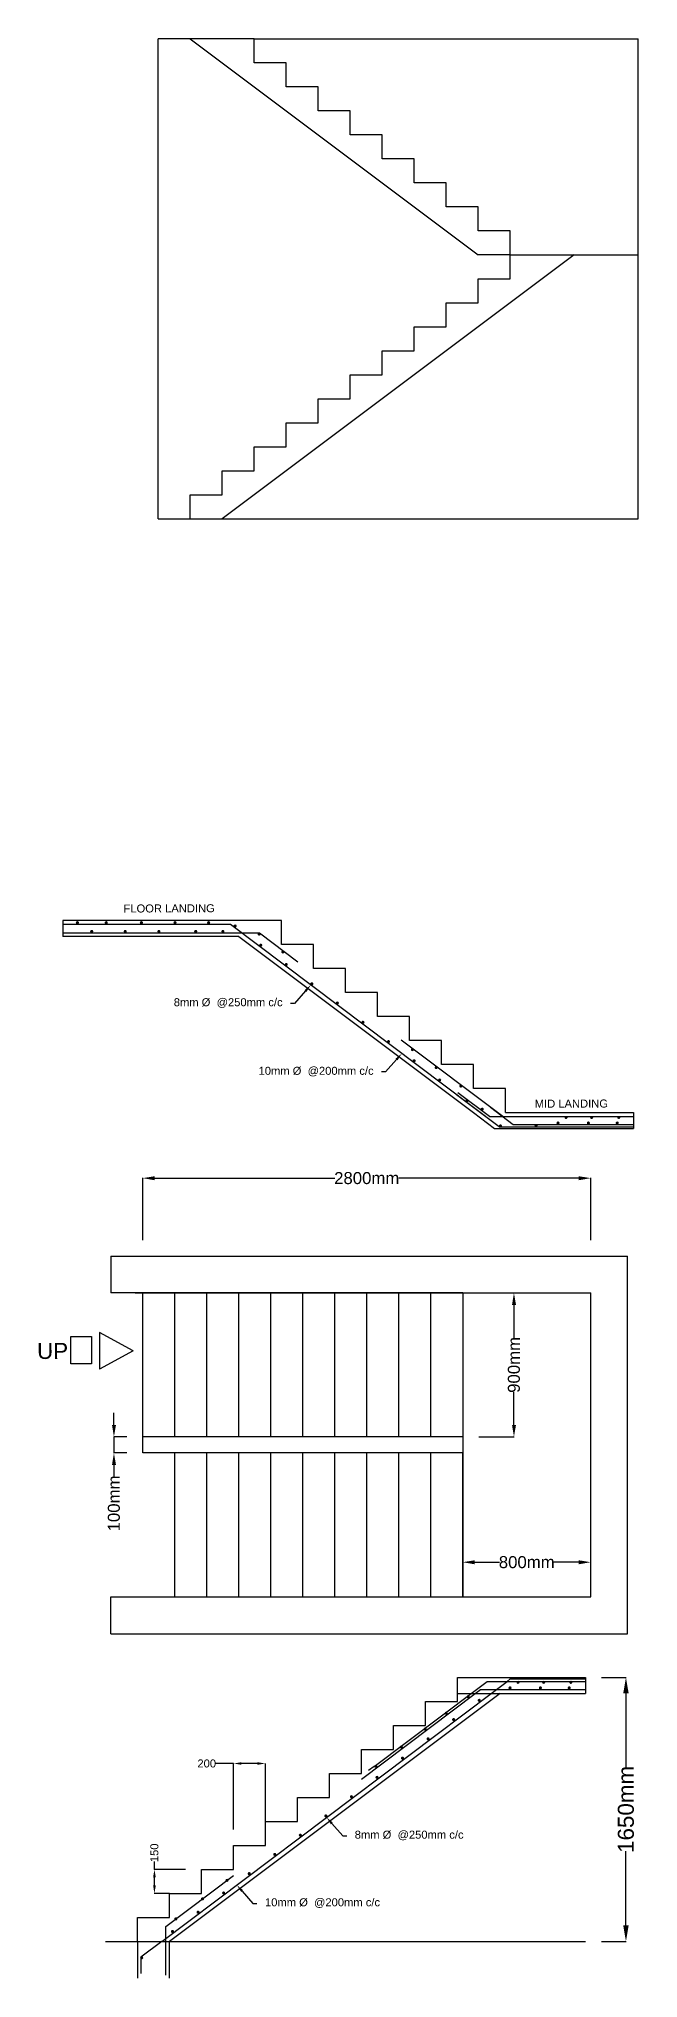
# Model space of a CAD drawing. Header units: millimetres. Extents: x 0 to 454357, y 0 to 194260.
# Drawn here: x 164710 to 168457, y 150290 to 162410 of the extents above; entities that cross this region are included whole.
import ezdxf
from ezdxf import colors
from ezdxf.entities.mleader import LeaderData, LeaderLine
from ezdxf.math import Vec2, Vec3

# ---------------------------------------------------------------- set-up
doc = ezdxf.new("R2010")
doc.units = ezdxf.units.MM
doc.styles.get("Standard").update_dxf_attribs({"font": 'arial.ttf'})
doc.dimstyles.new('ISO-25', dxfattribs={"dimtxt": 100, "dimasz": 100, "dimexe": 1.25, "dimexo": 100, "dimgap": 1, "dimtad": 0, "dimdec": 0, "dimtxsty": 'Standard', "dimcen": 2.5, "dimadec": 0, "dimazin": 0, "dimtfac": 1, "dimtdec": 0, "dimtmove": 0, "dimatfit": 3, "dimfxl": 1, "dimarcsym": 0})

# ---------------------------------------------------------------- blocks, each defined once
blk = doc.blocks.new('*D87')
at = {"color": 0, "lineweight": -2, "transparency": 16777216}
for p, q in [((167360, 152773), (167360, 152891)), ((167435, 152890), (167590, 152890)), ((168085, 152890), (167930, 152890)), ((168160, 152773), (168160, 152891))]:
    blk.add_line(p, q, dxfattribs=at)
at = {"color": 0, "transparency": 16777216}
for points in [[(167435, 152902), (167435, 152877), (167360, 152890)], [(168085, 152902), (168085, 152877), (168160, 152890)]]:
    blk.add_solid(points, dxfattribs=at)
at = {"layer": 'Defpoints', "color": 0, "transparency": 16777216}
for p in [(168160, 152890), (167360, 152673), (168160, 152673)]:
    blk.add_point(p, dxfattribs=at)
at = {"color": 0, "transparency": 16777216, "insert": (167760, 152890), "char_height": 75, "attachment_point": 5}
blk.add_mtext('800mm', dxfattribs=at)
blk = doc.blocks.new('*D88')
at = {"color": 0, "lineweight": -2, "transparency": 16777216}
for p, q in [((165180, 153748), (165180, 153823)), ((165260, 153673), (165179, 153673)), ((165260, 153573), (165179, 153573)), ((165180, 153673), (165180, 153573)), ((165180, 153498), (165180, 153423))]:
    blk.add_line(p, q, dxfattribs=at)
at = {"color": 0, "transparency": 16777216}
for points in [[(165168, 153748), (165193, 153748), (165180, 153673)], [(165168, 153498), (165193, 153498), (165180, 153573)]]:
    blk.add_solid(points, dxfattribs=at)
at = {"layer": 'Defpoints', "color": 0, "transparency": 16777216}
for p in [(165180, 153573), (165360, 153673), (165360, 153573)]:
    blk.add_point(p, dxfattribs=at)
at = {"color": 0, "transparency": 16777216, "insert": (165180, 153257), "char_height": 75, "attachment_point": 5, "rotation": 90}
blk.add_mtext('100mm', dxfattribs=at)
blk = doc.blocks.new('*D89')
at = {"color": 0, "lineweight": -2, "transparency": 16777216}
for p, q in [((167460, 154573), (167681, 154573)), ((167680, 154498), (167680, 154293)), ((167680, 153748), (167680, 153953)), ((167460, 153673), (167681, 153673))]:
    blk.add_line(p, q, dxfattribs=at)
at = {"color": 0, "transparency": 16777216}
for points in [[(167668, 154498), (167693, 154498), (167680, 154573)], [(167668, 153748), (167693, 153748), (167680, 153673)]]:
    blk.add_solid(points, dxfattribs=at)
at = {"layer": 'Defpoints', "color": 0, "transparency": 16777216}
for p in [(167360, 154573), (167680, 154573), (167360, 153673)]:
    blk.add_point(p, dxfattribs=at)
at = {"color": 0, "transparency": 16777216, "insert": (167680, 154123), "char_height": 75, "attachment_point": 5, "rotation": 90}
blk.add_mtext('900mm', dxfattribs=at)
blk = doc.blocks.new('*D90')
at = {"color": 0, "lineweight": -2, "transparency": 16777216}
for p, q in [((165360, 154903), (165360, 155291)), ((165435, 155290), (166560, 155290)), ((168085, 155290), (166960, 155290)), ((168160, 154903), (168160, 155291))]:
    blk.add_line(p, q, dxfattribs=at)
at = {"color": 0, "transparency": 16777216}
for points in [[(165435, 155302), (165435, 155277), (165360, 155290)], [(168085, 155302), (168085, 155277), (168160, 155290)]]:
    blk.add_solid(points, dxfattribs=at)
at = {"layer": 'Defpoints', "color": 0, "transparency": 16777216}
for p in [(165360, 155290), (165360, 154803), (168160, 154803)]:
    blk.add_point(p, dxfattribs=at)
at = {"color": 0, "transparency": 16777216, "insert": (166760, 155290), "char_height": 75, "attachment_point": 5}
blk.add_mtext('2800mm', dxfattribs=at)
blk = doc.blocks.new('*D91')
at = {"color": 0, "lineweight": -2, "transparency": 16777216}
for p, q in [((168227, 152170), (168381, 152170)), ((168380, 152070), (168380, 151606)), ((168380, 150620), (168380, 151085)), ((168227, 150520), (168381, 150520))]:
    blk.add_line(p, q, dxfattribs=at)
at = {"color": 0, "transparency": 16777216}
for points in [[(168363, 152070), (168397, 152070), (168380, 152170)], [(168363, 150620), (168397, 150620), (168380, 150520)]]:
    blk.add_solid(points, dxfattribs=at)
at = {"layer": 'Defpoints', "color": 0, "transparency": 16777216}
for p in [(168127, 152170), (168127, 150520), (168380, 150520)]:
    blk.add_point(p, dxfattribs=at)
at = {"color": 0, "transparency": 16777216, "insert": (168380, 151345), "char_height": 100, "attachment_point": 5, "rotation": 90}
blk.add_mtext('1650mm', dxfattribs=at)
blk = doc.blocks.new('*D92')
at = {"color": 0, "lineweight": -2, "transparency": 16777216}
for p, q in [((165433, 150970), (165433, 151020)), ((165627, 150970), (165432, 150970)), ((165433, 150870), (165433, 150920)), ((165527, 150820), (165432, 150820))]:
    blk.add_line(p, q, dxfattribs=at)
at = {"color": 0, "transparency": 16777216}
for points in [[(165425, 150920), (165442, 150920), (165433, 150970)], [(165425, 150870), (165442, 150870), (165433, 150820)]]:
    blk.add_solid(points, dxfattribs=at)
at = {"layer": 'Defpoints', "color": 0, "transparency": 16777216}
for p in [(165433, 150970), (165727, 150970), (165627, 150820)]:
    blk.add_point(p, dxfattribs=at)
at = {"color": 0, "transparency": 16777216, "insert": (165433, 151074), "char_height": 50, "attachment_point": 5, "rotation": 90}
blk.add_mtext('150', dxfattribs=at)
blk = doc.blocks.new('*D93')
at = {"color": 0, "lineweight": -2, "transparency": 16777216}
for p, q in [((165927, 151632), (165817, 151632)), ((165927, 151220), (165927, 151633)), ((166077, 151632), (165977, 151632)), ((166127, 151220), (166127, 151633))]:
    blk.add_line(p, q, dxfattribs=at)
at = {"color": 0, "transparency": 16777216}
for points in [[(165977, 151640), (165977, 151624), (165927, 151632)], [(166077, 151640), (166077, 151624), (166127, 151632)]]:
    blk.add_solid(points, dxfattribs=at)
at = {"layer": 'Defpoints', "color": 0, "transparency": 16777216}
for p in [(166127, 151632), (165927, 151120), (166127, 151120)]:
    blk.add_point(p, dxfattribs=at)
at = {"color": 0, "transparency": 16777216, "insert": (165760, 151632), "char_height": 50, "attachment_point": 5}
blk.add_mtext('200', dxfattribs=at)

msp = doc.modelspace()

# ---------------------------------------------------------------- hatches: boundary and pattern name
h = msp.add_hatch(color=256)
h.dxf.hatch_style = 1
h.paths.add_polyline_path([(164943.7, 156892.5, -1), (164959.7, 156880.4, -1)])
h = msp.add_hatch(color=256)
h.dxf.hatch_style = 1
h.paths.add_polyline_path([(165032.9, 156837.5, -1), (165048.9, 156825.4, -1)])
h = msp.add_hatch(color=256)
h.dxf.hatch_style = 1
h.paths.add_polyline_path([(165123.7, 156892.5, -1), (165139.7, 156880.4, -1)])
h = msp.add_hatch(color=256)
h.dxf.hatch_style = 1
h.paths.add_polyline_path([(165242.9, 156837.5, -1), (165258.9, 156825.4, -1)])
h = msp.add_hatch(color=256)
h.dxf.hatch_style = 1
h.paths.add_polyline_path([(165343.7, 156892.5, -1), (165359.7, 156880.4, -1)])
h = msp.add_hatch(color=256)
h.dxf.hatch_style = 1
h.paths.add_polyline_path([(165452.9, 156837.5, -1), (165468.9, 156825.4, -1)])
h = msp.add_hatch(color=256)
h.dxf.hatch_style = 1
h.paths.add_polyline_path([(165553.7, 156892.5, -1), (165569.7, 156880.4, -1)])
h = msp.add_hatch(color=256)
h.dxf.hatch_style = 1
h.paths.add_polyline_path([(165682.9, 156837.5, -1), (165698.9, 156825.4, -1)])
h = msp.add_hatch(color=256)
h.dxf.hatch_style = 1
h.paths.add_polyline_path([(165763.7, 156892.5, -1), (165779.7, 156880.4, -1)])
h = msp.add_hatch(color=256)
h.dxf.hatch_style = 1
h.paths.add_polyline_path([(165852.9, 156837.5, -1), (165868.9, 156825.4, -1)])
h = msp.add_hatch(color=256)
h.dxf.hatch_style = 1
h.paths.add_polyline_path([(165929.8, 156872, -1), (165945.8, 156860, -1)])
h = msp.add_hatch(color=256)
h.dxf.hatch_style = 1
h.paths.add_polyline_path([(166079.5, 156821.5, -1), (166095.5, 156809.5, -1)])
h = msp.add_hatch(color=256)
h.dxf.hatch_style = 1
h.paths.add_polyline_path([(166089.5, 156751.7, -1), (166105.5, 156739.6, -1)])
h = msp.add_hatch(color=256)
h.dxf.hatch_style = 1
h.paths.add_polyline_path([(166228, 156709.6, -1), (166244, 156697.6, -1)])
h = msp.add_hatch(color=256)
h.dxf.hatch_style = 1
h.paths.add_polyline_path([(166249.3, 156631.3, -1), (166265.2, 156619.3, -1)])
h = msp.add_hatch(color=256)
h.dxf.hatch_style = 1
h.paths.add_polyline_path([(166409, 156510.9, -1), (166425, 156498.9, -1)])
h = msp.add_hatch(color=256)
h.dxf.hatch_style = 1
h.paths.add_polyline_path([(166568.7, 156390.6, -1), (166584.7, 156378.5, -1)])
h = msp.add_hatch(color=256)
h.dxf.hatch_style = 1
h.paths.add_polyline_path([(166728.4, 156270.2, -1), (166744.4, 156258.2, -1)])
h = msp.add_hatch(color=256)
h.dxf.hatch_style = 1
h.paths.add_polyline_path([(166888.2, 156149.8, -1), (166904.1, 156137.8, -1)])
h = msp.add_hatch(color=256)
h.dxf.hatch_style = 1
h.paths.add_polyline_path([(167037.9, 156099.3, -1), (167053.9, 156087.3, -1)])
h = msp.add_hatch(color=256)
h.dxf.hatch_style = 1
h.paths.add_polyline_path([(167047.9, 156029.5, -1), (167063.9, 156017.4, -1)])
h = msp.add_hatch(color=256)
h.dxf.hatch_style = 1
h.paths.add_polyline_path([(167186.4, 155987.4, -1), (167202.3, 155975.4, -1)])
h = msp.add_hatch(color=256)
h.dxf.hatch_style = 1
h.paths.add_polyline_path([(167186.5, 155987.6, -1), (167202.5, 155975.6, -1)])
h = msp.add_hatch(color=256)
h.dxf.hatch_style = 1
h.paths.add_polyline_path([(167207.6, 155909.1, -1), (167223.6, 155897.1, -1)])
h = msp.add_hatch(color=256)
h.dxf.hatch_style = 1
h.paths.add_polyline_path([(167340.2, 155871.8, -1), (167356.2, 155859.8, -1)])
h = msp.add_hatch(color=256)
h.dxf.hatch_style = 1
h.paths.add_polyline_path([(167378.5, 155780.3, -1), (167394.5, 155768.3, -1)])
h = msp.add_hatch(color=256)
h.dxf.hatch_style = 1
h.paths.add_polyline_path([(167473.8, 155727.3, -1), (167489.8, 155715.3, -1)])
h = msp.add_hatch(color=256)
h.dxf.hatch_style = 1
h.paths.add_polyline_path([(167587.8, 155622.6, -1), (167603.7, 155610.6, -1)])
h = msp.add_hatch(color=256)
h.dxf.hatch_style = 1
h.paths.add_polyline_path([(167810.1, 155622.6, -1), (167826.1, 155610.6, -1)])
h = msp.add_hatch(color=256)
h.dxf.hatch_style = 1
h.paths.add_polyline_path([(167963.6, 155640.5, 1), (167947.6, 155628.4, 1)])
h = msp.add_hatch(color=256)
h.dxf.hatch_style = 1
h.paths.add_polyline_path([(168013.6, 155675.2, 1), (167997.6, 155663.2, 1)])
h = msp.add_hatch(color=256)
h.dxf.hatch_style = 1
h.paths.add_polyline_path([(168153.6, 155640.5, 1), (168137.6, 155628.4, 1)])
h = msp.add_hatch(color=256)
h.dxf.hatch_style = 1
h.paths.add_polyline_path([(168173.6, 155675.2, 1), (168157.6, 155663.2, 1)])
h = msp.add_hatch(color=256)
h.dxf.hatch_style = 1
h.paths.add_polyline_path([(168333.6, 155640.5, 1), (168317.6, 155628.4, 1)])
h = msp.add_hatch(color=256)
h.dxf.hatch_style = 1
h.paths.add_polyline_path([(168343.6, 155675.2, 1), (168327.6, 155663.2, 1)])
h = msp.add_hatch(color=256)
h.dxf.hatch_style = 1
h.paths.add_polyline_path([(167663.6, 152110.5, 1), (167647.6, 152098.4, 1)])
h = msp.add_hatch(color=256)
h.dxf.hatch_style = 1
h.paths.add_polyline_path([(167713.6, 152145.2, 1), (167697.6, 152133.2, 1)])
h = msp.add_hatch(color=256)
h.dxf.hatch_style = 1
h.paths.add_polyline_path([(167853.6, 152110.5, 1), (167837.6, 152098.4, 1)])
h = msp.add_hatch(color=256)
h.dxf.hatch_style = 1
h.paths.add_polyline_path([(167873.6, 152145.2, 1), (167857.6, 152133.2, 1)])
h = msp.add_hatch(color=256)
h.dxf.hatch_style = 1
h.paths.add_polyline_path([(168033.6, 152110.5, 1), (168017.6, 152098.4, 1)])
h = msp.add_hatch(color=256)
h.dxf.hatch_style = 1
h.paths.add_polyline_path([(168043.6, 152145.2, 1), (168027.6, 152133.2, 1)])
h = msp.add_hatch(color=256)
h.dxf.hatch_style = 1
h.paths.add_polyline_path([(167401.4, 152055.4, 1), (167385.4, 152043.4, 1)])
h = msp.add_hatch(color=256)
h.dxf.hatch_style = 1
h.paths.add_polyline_path([(167471, 152032.7, 1), (167455, 152020.7, 1)])
h = msp.add_hatch(color=256)
h.dxf.hatch_style = 1
h.paths.add_polyline_path([(167264, 151951.9, 1), (167248.1, 151939.9, 1)])
h = msp.add_hatch(color=256)
h.dxf.hatch_style = 1
h.paths.add_polyline_path([(167311.2, 151912.4, 1), (167295.3, 151900.3, 1)])
h = msp.add_hatch(color=256)
h.dxf.hatch_style = 1
h.paths.add_polyline_path([(166984.5, 151741.3, 1), (166968.5, 151729.3, 1)])
h = msp.add_hatch(color=256)
h.dxf.hatch_style = 1
h.paths.add_polyline_path([(167133.1, 151853.2, 1), (167117.1, 151841.2, 1)])
h = msp.add_hatch(color=256)
h.dxf.hatch_style = 1
h.paths.add_polyline_path([(167151.5, 151792, 1), (167135.5, 151780, 1)])
h = msp.add_hatch(color=256)
h.dxf.hatch_style = 1
h.paths.add_polyline_path([(166824.8, 151620.9, 1), (166808.8, 151608.9, 1)])
h = msp.add_hatch(color=256)
h.dxf.hatch_style = 1
h.paths.add_polyline_path([(166991.8, 151671.7, 1), (166975.8, 151659.6, 1)])
h = msp.add_hatch(color=256)
h.dxf.hatch_style = 1
h.paths.add_polyline_path([(166832.1, 151551.3, 1), (166816.1, 151539.3, 1)])
h = msp.add_hatch(color=256)
h.dxf.hatch_style = 1
h.paths.add_polyline_path([(166672.3, 151430.9, 1), (166656.4, 151418.9, 1)])
h = msp.add_hatch(color=256)
h.dxf.hatch_style = 1
h.paths.add_polyline_path([(166512.6, 151310.6, 1), (166496.6, 151298.5, 1)])
h = msp.add_hatch(color=256)
h.dxf.hatch_style = 1
h.paths.add_polyline_path([(166352.9, 151190.2, 1), (166336.9, 151178.2, 1)])
h = msp.add_hatch(color=256)
h.dxf.hatch_style = 1
h.paths.add_polyline_path([(166193.2, 151069.8, 1), (166177.2, 151057.8, 1)])
h = msp.add_hatch(color=256)
h.dxf.hatch_style = 1
h.paths.add_polyline_path([(165894.8, 150907.6, 1), (165878.8, 150895.6, 1)])
h = msp.add_hatch(color=256)
h.dxf.hatch_style = 1
h.paths.add_polyline_path([(166033.4, 150949.5, 1), (166017.5, 150937.4, 1)])
h = msp.add_hatch(color=256)
h.dxf.hatch_style = 1
h.paths.add_polyline_path([(165741.1, 150791.8, 1), (165725.2, 150779.8, 1)])
h = msp.add_hatch(color=256)
h.dxf.hatch_style = 1
h.paths.add_polyline_path([(165873.7, 150829.1, 1), (165857.7, 150817.1, 1)])
h = msp.add_hatch(color=256)
h.dxf.hatch_style = 1
h.paths.add_polyline_path([(165575, 150666.7, 1), (165559.1, 150654.6, 1)])
h = msp.add_hatch(color=256)
h.dxf.hatch_style = 1
h.paths.add_polyline_path([(165714, 150708.7, 1), (165698, 150696.7, 1)])
h = msp.add_hatch(color=256)
h.dxf.hatch_style = 1
h.paths.add_polyline_path([(165554.2, 150588.4, 1), (165538.3, 150576.3, 1)])
h = msp.add_hatch(color=256)
h.dxf.hatch_style = 1
h.paths.add_polyline_path([(165361.7, 150423.8, 1), (165345.8, 150411.8, 1)])

# ---------------------------------------------------------------- linework, layer by layer
for p, q in [((165456.7, 159410.2), (165456.7, 162410.2)), ((165656.7, 162410.2), (167456.7, 161060.2)), ((166056.7, 162410.2), (168456.7, 162410.2)), ((168456.7, 159410.2), (168456.7, 162410.2)), ((168056.7, 161060.2), (165856.7, 159410.2)), ((167656.7, 161060.2), (167456.7, 161060.2)), ((167656.7, 161060.2), (168456.7, 161060.2)), ((165656.7, 159410.2), (168456.7, 159410.2)), ((165656.7, 159410.2), (165856.7, 159410.2)), ((166026.7, 156900.2), (164860, 156900.2)), ((164860, 156900.2), (164860, 156800.2)), ((165908.9, 156875.2), (164860, 156875.2)), ((167587.6, 155610.2), (165908.9, 156875.2)), ((166090.3, 156820.2), (164860, 156820.2)), ((165960, 156800.2), (164860, 156800.2)), ((166328.8, 156640.5), (166090.3, 156820.2)), ((167609.7, 155675.2), (166976, 156152.7)), ((167587.6, 155610.2), (167320.9, 155811.2)), ((167526.3, 155675.2), (167329.9, 155823.2)), ((167526.3, 155675.2), (168426.7, 155675.2)), ((167532.6, 155733.4), (167676.1, 155625.2)), ((167626.7, 155700.2), (168426.7, 155700.2)), ((167626.7, 155700.2), (168426.7, 155700.2)), ((167676.1, 155625.2), (168426.7, 155625.2)), ((168426.7, 155700.2), (168426.7, 155600.2)), ((167559.4, 155600.2), (168426.7, 155600.2)), ((167587.6, 155610.2), (168426.7, 155610.2)), ((167737.6, 155600.2), (167774.6, 155600.2)), ((165159.8, 154803.3), (168389.8, 154803.3)), ((165159.8, 154803.3), (165159.8, 154573.3)), ((168389.8, 152443.3), (168389.8, 154803.3)), ((167359.8, 154573.3), (165159.8, 154573.3)), ((165312.3, 154573.3), (168159.8, 154573.3)), ((165359.8, 153573.3), (165359.8, 154573.3)), ((165559.8, 153673.3), (165559.8, 154573.3)), ((165759.8, 153673.3), (165759.8, 154573.3)), ((165959.8, 153673.3), (165959.8, 154573.3)), ((166159.8, 153673.3), (166159.8, 154573.3)), ((166359.8, 153673.3), (166359.8, 154573.3)), ((166559.8, 153673.3), (166559.8, 154573.3)), ((166759.8, 153673.3), (166759.8, 154573.3)), ((166959.8, 153673.3), (166959.8, 154573.3)), ((167159.8, 153673.3), (167159.8, 154573.3)), ((167359.8, 154573.3), (167359.8, 152673.3)), ((168159.8, 152673.3), (168159.8, 154573.3)), ((165089.8, 154325.8), (165089.8, 154095.8)), ((165300, 154210.8), (165089.8, 154325.8)), ((165300, 154210.8), (165089.8, 154095.8)), ((167359.8, 153673.3), (165359.8, 153673.3)), ((167359.8, 153573.3), (165359.8, 153573.3)), ((165559.8, 152673.3), (165559.8, 153573.3)), ((165759.8, 152673.3), (165759.8, 153573.3)), ((165959.8, 152673.3), (165959.8, 153573.3)), ((166159.8, 152673.3), (166159.8, 153573.3)), ((166359.8, 152673.3), (166359.8, 153573.3)), ((166559.8, 152673.3), (166559.8, 153573.3)), ((166759.8, 152673.3), (166759.8, 153573.3)), ((166959.8, 152673.3), (166959.8, 153573.3)), ((167159.8, 152673.3), (167159.8, 153573.3)), ((167359.8, 152673.3), (167359.8, 153573.3)), ((165159.8, 152673.3), (168159.8, 152673.3)), ((165159.8, 152443.3), (165159.8, 152673.3)), ((165159.8, 152443.3), (168389.8, 152443.3)), ((167326.7, 152170.2), (168126.7, 152170.2)), ((167428.6, 152082.2), (167512.2, 152145.2)), ((167512.2, 152145.2), (168126.7, 152145.2)), ((167537.3, 152070.2), (167636.9, 152145.2)), ((167636.9, 152145.2), (167656.8, 152160.2)), ((167656.8, 152160.2), (168126.7, 152160.2)), ((168126.7, 152170.2), (168126.7, 152070.2)), ((165480.4, 150520.2), (167537.3, 152070.2)), ((167593.3, 152070.2), (165526.7, 150520.2)), ((166726.7, 151534.5), (167437.6, 152070.2)), ((166805.5, 151612.7), (167428.6, 152082.2)), ((167326.7, 152070.2), (168126.7, 152070.2)), ((167437.6, 152070.2), (167470.8, 152095.2)), ((167437.6, 152070.2), (167474.6, 152070.2)), ((167470.8, 152095.2), (168126.7, 152095.2)), ((166805.5, 151612.7), (166772, 151587.4)), ((165504.7, 150613.6), (165926.7, 150931.6)), ((165504.7, 150310), (165504.7, 150613.6)), ((165326.7, 150520.2), (168126.7, 150520.2)), ((165326.7, 150520.2), (165526.7, 150520.2)), ((165326.7, 150520.2), (165326.7, 150290.2)), ((165480.4, 150520.2), (165349.1, 150421.2)), ((165349.1, 150421.2), (165349.1, 150320)), ((165526.7, 150290.2), (165526.7, 150520.2))]:
    msp.add_line(p, q)
for points in [[(166056.7, 162260.2), (166056.7, 162410.2), (165456.7, 162410.2)], [(166256.7, 162110.2), (166256.7, 162260.2), (166056.7, 162260.2)], [(166456.7, 161960.2), (166456.7, 162110.2), (166256.7, 162110.2)], [(166656.7, 161810.2), (166656.7, 161960.2), (166456.7, 161960.2)], [(166856.7, 161660.2), (166856.7, 161810.2), (166656.7, 161810.2)], [(167056.7, 161510.2), (167056.7, 161660.2), (166856.7, 161660.2)], [(167256.7, 161360.2), (167256.7, 161510.2), (167056.7, 161510.2)], [(167456.7, 161210.2), (167456.7, 161360.2), (167256.7, 161360.2)], [(167656.7, 161060.2), (167656.7, 161210.2), (167456.7, 161210.2)], [(167456.7, 160910.2), (167656.7, 160910.2), (167656.7, 161060.2)], [(167256.7, 160760.2), (167456.7, 160760.2), (167456.7, 160910.2)], [(167056.7, 160610.2), (167256.7, 160610.2), (167256.7, 160760.2)], [(166856.7, 160460.2), (167056.7, 160460.2), (167056.7, 160610.2)], [(166656.7, 160310.2), (166856.7, 160310.2), (166856.7, 160460.2)], [(166456.7, 160160.2), (166656.7, 160160.2), (166656.7, 160310.2)], [(166256.7, 160010.2), (166456.7, 160010.2), (166456.7, 160160.2)], [(166056.7, 159860.2), (166256.7, 159860.2), (166256.7, 160010.2)], [(165856.7, 159710.2), (166056.7, 159710.2), (166056.7, 159860.2)], [(165656.7, 159560.2), (165856.7, 159560.2), (165856.7, 159710.2)], [(165456.7, 159410.2), (165656.7, 159410.2), (165656.7, 159560.2)], [(166226.7, 156750.2), (166226.7, 156900.2), (166026.7, 156900.2)], [(165960, 156800.2), (167426.7, 155700.2), (167559.4, 155600.2)], [(166426.7, 156600.2), (166426.7, 156750.2), (166226.7, 156750.2)], [(166626.7, 156450.2), (166626.7, 156600.2), (166426.7, 156600.2)], [(166826.7, 156300.2), (166826.7, 156450.2), (166626.7, 156450.2)], [(167026.7, 156150.2), (167026.7, 156300.2), (166826.7, 156300.2)], [(167226.7, 156000.2), (167226.7, 156150.2), (167026.7, 156150.2)], [(167426.7, 155850.2), (167426.7, 156000.2), (167226.7, 156000.2)], [(167626.7, 155700.2), (167626.7, 155850.2), (167426.7, 155850.2)], [(167126.7, 152020.2), (167326.7, 152020.2), (167326.7, 152170.2)], [(166926.7, 151870.2), (167126.7, 151870.2), (167126.7, 152020.2)], [(166726.7, 151720.2), (166926.7, 151720.2), (166926.7, 151870.2)], [(166526.7, 151570.2), (166726.7, 151570.2), (166726.7, 151720.2)], [(166326.7, 151420.2), (166526.7, 151420.2), (166526.7, 151570.2)], [(166126.7, 151270.2), (166326.7, 151270.2), (166326.7, 151420.2)], [(165926.7, 151120.2), (166126.7, 151120.2), (166126.7, 151270.2)], [(165726.7, 150970.2), (165926.7, 150970.2), (165926.7, 151120.2)], [(165526.7, 150820.2), (165726.7, 150820.2), (165726.7, 150970.2)], [(165326.7, 150670.2), (165526.7, 150670.2), (165526.7, 150820.2)], [(165126.7, 150520.2), (165326.7, 150520.2), (165326.7, 150670.2)]]:
    msp.add_lwpolyline(points)
msp.add_lwpolyline([(164910, 154300), (165040, 154300), (165040, 154130), (164910, 154130)], close=True)

# ---------------------------------------------------------------- texts
for s, height, p in [('FLOOR LANDING', 50, (165240, 156950)), ('MID LANDING', 50, (167810, 155730)), ('UP', 100, (164700, 154160))]:
    msp.add_text(s, height=height, rotation=0.17556).set_placement(p)

# ---------------------------------------------------------------- dimensions: what is measured, and where the dimension line sits
for base, p1, p2, picture, middle in [((165359.8, 155290), (168159.8, 154803.3), (165359.8, 154803.3), '*D90', (166759.8, 155290)), ((168159.8, 152890), (167359.8, 152673.3), (168159.8, 152673.3), '*D87', (167759.8, 152890))]:
    dim = msp.add_linear_dim(base=base, p1=p1, p2=p2, text='<>mm', dimstyle='ISO-25', override={"dimtxt": 75, "dimasz": 75})
    dim.commit()
    dim.dimension.update_dxf_attribs({"geometry": picture, "text_midpoint": middle})
for base, p1, p2, picture, middle in [((167680, 154573.3), (167359.8, 153673.3), (167359.8, 154573.3), '*D89', (167680, 154123.3)), ((165180, 153573.3), (165359.8, 153673.3), (165359.8, 153573.3), '*D88', (165180, 153256.7))]:
    dim = msp.add_linear_dim(base=base, p1=p1, p2=p2, angle=270, text='<>mm', dimstyle='ISO-25', override={"dimtxt": 75, "dimasz": 75})
    dim.commit()
    dim.dimension.update_dxf_attribs({"geometry": picture, "text_midpoint": middle})
dim = msp.add_linear_dim(base=(168380, 150520.2), p1=(168126.7, 152170.2), p2=(168126.7, 150520.2), angle=90, text='<>mm', dimstyle='ISO-25')
dim.commit()
dim.dimension.update_dxf_attribs({"geometry": '*D91', "text_midpoint": (168380, 151345.2)})
dim = msp.add_linear_dim(base=(166126.7, 151632.1), p1=(165926.7, 151120.2), p2=(166126.7, 151120.2), dimstyle='ISO-25', override={"dimtxt": 50, "dimasz": 50})
dim.commit()
dim.dimension.update_dxf_attribs({"geometry": '*D93', "text_midpoint": (165760, 151632.1), "dimtype": 160})
dim = msp.add_linear_dim(base=(165433.5, 150970.2), p1=(165626.7, 150820.2), p2=(165726.7, 150970.2), angle=90, dimstyle='ISO-25', override={"dimtxt": 50, "dimasz": 50})
dim.commit()
dim.dimension.update_dxf_attribs({"geometry": '*D92', "text_midpoint": (165433.5, 151074), "dimtype": 160})

# ---------------------------------------------------------------- leaders
ml = msp.add_multileader_mtext('Standard')
ml.set_content('8mm Ø  @250mm c/c', color=256)
ml.set_leader_properties()
ml.build(insert=Vec2(0, 0))
ml.multileader.update_dxf_attribs({"dogleg_length": 25, "arrow_head_size": 50})
ctx = ml.context
ctx.base_point, ctx.char_height, ctx.arrow_head_size, ctx.landing_gap_size, ctx.plane_origin = Vec3(165507.5, 156382.1), 50, 50, 50, Vec3(166410.4, 156497.3)
ctx.text_align_type = 2
notes = []
notes.append((ctx, [(0, (1, 1, 0), (166309.3, 156382.1), (-1, 0), 25, [(0, [(166410.4, 156497.3)], 0, [])])]))
ctx.mtext.insert, ctx.mtext.alignment, ctx.mtext.flow_direction = Vec3(166234.3, 156414.4), 3, 5
ml = msp.add_multileader_mtext('Standard')
ml.set_content('10mm Ø  @200mm c/c', color=256)
ml.set_leader_properties()
ml.build(insert=Vec2(0, 0))
ml.multileader.update_dxf_attribs({"dogleg_length": 25, "arrow_head_size": 50})
ctx = ml.context
ctx.base_point, ctx.char_height, ctx.arrow_head_size, ctx.landing_gap_size, ctx.plane_origin = Vec3(166042.1, 155953.6), 50, 50, 50, Vec3(166979.1, 156068.8)
ctx.text_align_type = 2
notes.append((ctx, [(0, (1, 1, 0), (166878, 155953.6), (-1, 0), 25, [(0, [(166979.1, 156068.8)], 0, [])])]))
ctx.mtext.insert, ctx.mtext.alignment, ctx.mtext.flow_direction = Vec3(166803, 155985.9), 3, 5
ml = msp.add_multileader_mtext('Standard')
ml.set_content('8mm Ø  @250mm c/c', color=256)
ml.set_leader_properties()
ml.build(insert=Vec2(0, 0))
ml.multileader.update_dxf_attribs({"dogleg_length": 25, "arrow_head_size": 50})
ctx = ml.context
ctx.base_point, ctx.char_height, ctx.arrow_head_size, ctx.landing_gap_size, ctx.plane_origin = Vec3(166635, 151180), 50, 50, 50, Vec3(166508.9, 151295.2)
notes.append((ctx, [(0, (1, 1, 0), (166610, 151180), (1, 0), 25, [(0, [(166508.9, 151295.2)], 0, [])])]))
ctx.mtext.insert, ctx.mtext.flow_direction = Vec3(166685, 151212.3), 5
ml = msp.add_multileader_mtext('Standard')
ml.set_content('10mm Ø  @200mm c/c', color=256)
ml.set_leader_properties()
ml.build(insert=Vec2(0, 0))
ml.multileader.update_dxf_attribs({"dogleg_length": 25, "arrow_head_size": 50})
ctx = ml.context
ctx.base_point, ctx.char_height, ctx.arrow_head_size, ctx.landing_gap_size, ctx.plane_origin = Vec3(166074.2, 150757.4), 50, 50, 50, Vec3(165948, 150872.6)
notes.append((ctx, [(0, (1, 1, 0), (166049.2, 150757.4), (1, 0), 25, [(0, [(165948, 150872.6)], 0, [])])]))
ctx.mtext.insert, ctx.mtext.flow_direction = Vec3(166124.2, 150789.7), 5
for ctx, leaders in notes:
    for number, flags, end, landing, length, lines in leaders:
        leader = LeaderData()
        leader.index, (leader.has_last_leader_line, leader.has_dogleg_vector, leader.attachment_direction) = number, flags
        leader.last_leader_point, leader.dogleg_vector, leader.dogleg_length = Vec3(end), Vec3(landing), length
        for number, points, colour, breaks in lines:
            line = LeaderLine()
            line.index, line.vertices, line.color, line.breaks = number, Vec3.list(points), colors.encode_raw_color(colour), breaks
            leader.lines.append(line)
        ctx.leaders.append(leader)

doc.saveas('drawing.dxf')
